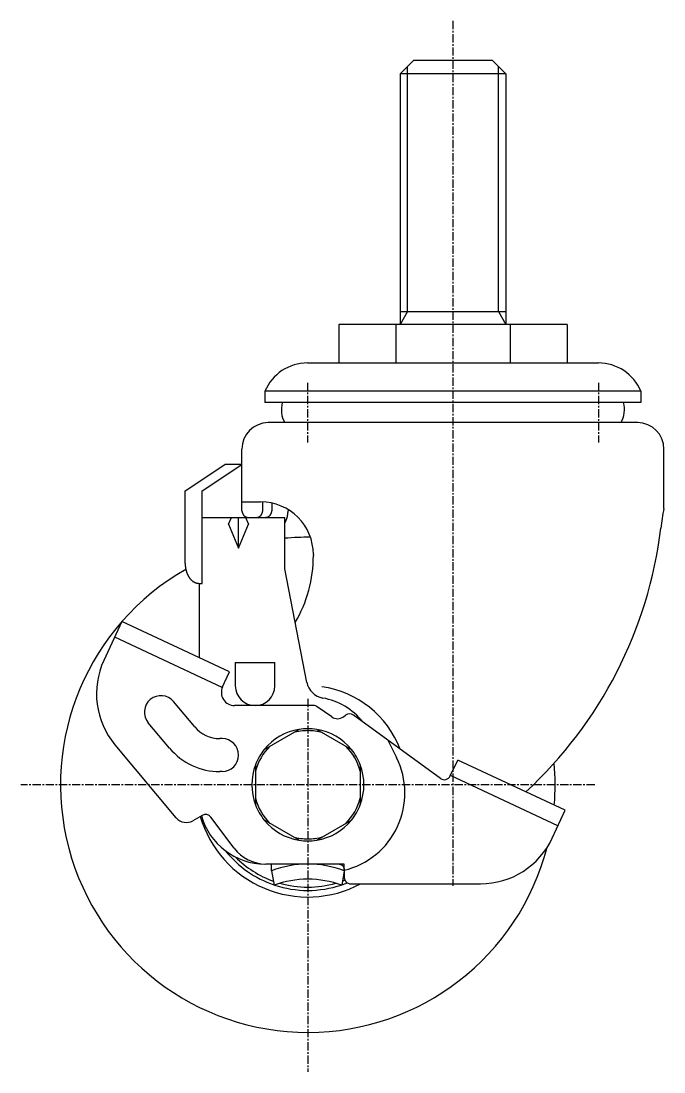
# Model space of a CAD drawing. Extents: x -3160 to -2893, y -753 to -296.
# Drawn here: x -2996.9 to -2899.4, y -588.2 to -429 of the extents above; entities that cross this region are included whole.
import ezdxf

# ---------------------------------------------------------------- set-up
doc = ezdxf.new("R2010")
doc.units = 0
doc.linetypes.add('CENTER', pattern=[2, 1.25, -0.25, 0.25, -0.25])
doc.layers.get('0').update_dxf_attribs({"linetype": 'CONTINUOUS'})
doc.layers.add('CENTER', color=1, linetype='CENTER')

msp = doc.modelspace()

# ---------------------------------------------------------------- linework, layer by layer
at = {"color": 7, "linetype": 'CONTINUOUS'}
for p, q in [((-2939.45, -436.96), (-2937.45, -434.96)), ((-2925.45, -434.96), (-2937.45, -434.96)), ((-2923.45, -436.96), (-2925.45, -434.96)), ((-2923.45, -436.96), (-2939.45, -436.96)), ((-2939.45, -436.96), (-2939.45, -474.96)), ((-2923.45, -436.96), (-2923.45, -474.96)), ((-2939.45, -472.96), (-2923.45, -472.96)), ((-2914.12, -474.96), (-2948.77, -474.96)), ((-2948.77, -474.96), (-2948.77, -480.76)), ((-2940.11, -474.96), (-2940.11, -480.76)), ((-2922.78, -474.96), (-2922.78, -480.76)), ((-2914.12, -474.96), (-2914.12, -480.76)), ((-2953.5, -480.76), (-2909.4, -480.76)), ((-2902.95, -485.04), (-2959.95, -485.04)), ((-2959.95, -485.04), (-2959.95, -486.76)), ((-2902.95, -485.04), (-2902.95, -486.76)), ((-2902.95, -486.76), (-2959.95, -486.76)), ((-2903.4, -489.8), (-2959.45, -489.8)), ((-2963.45, -503.15), (-2963.45, -493.8)), ((-2899.45, -502.8), (-2899.45, -493.8)), ((-2972.05, -500.15), (-2966.05, -496.15)), ((-2969.45, -500.15), (-2963.45, -496.15)), ((-2963.45, -496.15), (-2966.05, -496.15)), ((-2972.05, -511.15), (-2972.05, -500.15)), ((-2969.45, -514.15), (-2969.45, -500.15)), ((-2963.45, -501.8), (-2960.61, -501.8)), ((-2960.28, -503.15), (-2960.28, -501.81)), ((-2958.92, -501.98), (-2958.92, -503.15)), ((-2956.45, -502.97), (-2956.45, -503.16)), ((-2969.45, -504.15), (-2956.95, -504.15)), ((-2965.46, -505.2), (-2965.01, -504.15)), ((-2963.95, -508.8), (-2963.95, -504.15)), ((-2962.88, -504.15), (-2962.43, -505.2)), ((-2956.95, -511.96), (-2956.95, -504.15)), ((-2965.46, -505.2), (-2963.95, -508.8)), ((-2963.95, -508.8), (-2962.43, -505.2)), ((-2952.61, -509.8), (-2952.61, -509.94)), ((-2953.61, -529.14), (-2956.95, -511.96)), ((-2969.95, -514.15), (-2969.95, -525.38)), ((-2969.95, -514.15), (-2969.45, -514.15)), ((-2981.63, -519.93), (-2984.37, -525.81)), ((-2965.32, -527.54), (-2981.63, -519.93)), ((-2966.42, -529.9), (-2982.73, -522.29)), ((-2964.45, -526.16), (-2958.45, -526.16)), ((-2964.45, -526.16), (-2964.45, -529.66)), ((-2958.45, -529.66), (-2958.45, -526.16)), ((-2966.42, -529.9), (-2965.32, -527.54)), ((-2970.61, -535.88), (-2973.81, -532.06)), ((-2952.59, -532.66), (-2964.57, -532.66)), ((-2949.83, -534.38), (-2952.02, -532.84)), ((-2948.06, -534.35), (-2947.74, -534.1)), ((-2933.34, -543.7), (-2946.55, -534.09)), ((-2974.44, -539.09), (-2977.64, -535.27)), ((-2954.79, -536.27), (-2960.04, -539.3)), ((-2952.1, -536.27), (-2946.85, -539.3)), ((-2966.45, -537.66), (-2966.78, -537.66)), ((-2941.34, -537.89), (-2940, -540.55)), ((-2973.4, -549.66), (-2982.69, -538.59)), ((-2931.85, -543.31), (-2930.73, -540.91)), ((-2914.42, -548.52), (-2930.73, -540.91)), ((-2966.45, -542.66), (-2966.78, -542.66)), ((-2961.39, -541.63), (-2961.39, -547.7)), ((-2945.51, -541.63), (-2945.51, -547.7)), ((-2915.52, -550.87), (-2931.83, -543.27)), ((-2916.38, -552.73), (-2914.42, -548.52)), ((-2969.46, -549.29), (-2970.87, -550.1)), ((-2964.61, -554.27), (-2968.16, -549.56)), ((-2954.79, -553.06), (-2960.04, -550.02)), ((-2952.1, -553.06), (-2946.85, -550.02)), ((-2947.95, -556.66), (-2959.82, -556.66)), ((-2958.95, -557.71), (-2958.95, -556.66)), ((-2947.95, -557.71), (-2947.95, -556.66)), ((-2958.95, -557.71), (-2958.58, -559.87)), ((-2947.95, -557.71), (-2948.31, -559.87)), ((-2947.95, -557.33), (-2947.95, -558.59)), ((-2946.95, -559.66), (-2927.26, -559.66))]:
    msp.add_line(p, q, dxfattribs=at)
at = {"color": 3, "linetype": 'CONTINUOUS'}
for p, q in [((-2938.36, -472.96), (-2938.36, -435.88)), ((-2924.53, -472.96), (-2924.53, -435.88)), ((-2938.36, -472.96), (-2939.45, -474.96)), ((-2924.53, -472.96), (-2923.45, -474.96))]:
    msp.add_line(p, q, dxfattribs=at)
at = {"color": 7, "linetype": 'CONTINUOUS'}
for points in [[(-2959.88, -504.15, 0), (-2959.87, -504.15, 0), (-2959.86, -504.15, 0), (-2959.85, -504.15, 0), (-2959.84, -504.15, 0), (-2959.82, -504.15, 0), (-2959.81, -504.15, 0), (-2959.8, -504.15, 0), (-2959.79, -504.14, 0), (-2959.78, -504.14, 0), (-2959.76, -504.14, 0), (-2959.75, -504.14, 0), (-2959.74, -504.14, 0), (-2959.73, -504.14, 0), (-2959.72, -504.13, 0), (-2959.71, -504.13, 0), (-2959.69, -504.13, 0), (-2959.68, -504.13, 0), (-2959.67, -504.12, 0), (-2959.66, -504.12, 0), (-2959.65, -504.12, 0), (-2959.64, -504.12, 0), (-2959.63, -504.11, 0), (-2959.61, -504.11, 0), (-2959.6, -504.11, 0), (-2959.59, -504.1, 0), (-2959.58, -504.1, 0), (-2959.57, -504.1, 0), (-2959.56, -504.09, 0), (-2959.55, -504.09, 0), (-2959.54, -504.08, 0), (-2959.52, -504.08, 0), (-2959.51, -504.07, 0), (-2959.5, -504.07, 0), (-2959.49, -504.06, 0), (-2959.48, -504.06, 0), (-2959.47, -504.05, 0), (-2959.46, -504.05, 0), (-2959.45, -504.04, 0), (-2959.44, -504.04, 0), (-2959.43, -504.03, 0), (-2959.42, -504.03, 0), (-2959.41, -504.02, 0), (-2959.4, -504.01, 0), (-2959.39, -504.01, 0), (-2959.38, -504, 0), (-2959.37, -504, 0), (-2959.36, -503.99, 0), (-2959.35, -503.98, 0), (-2959.34, -503.97, 0), (-2959.33, -503.97, 0), (-2959.32, -503.96, 0), (-2959.31, -503.95, 0), (-2959.3, -503.95, 0), (-2959.29, -503.94, 0), (-2959.28, -503.93, 0), (-2959.27, -503.92, 0), (-2959.26, -503.92, 0), (-2959.25, -503.91, 0), (-2959.24, -503.9, 0), (-2959.23, -503.89, 0), (-2959.23, -503.88, 0), (-2959.22, -503.87, 0), (-2959.21, -503.87, 0), (-2959.2, -503.86, 0), (-2959.19, -503.85, 0), (-2959.18, -503.84, 0), (-2959.18, -503.83, 0), (-2959.17, -503.82, 0), (-2959.16, -503.81, 0), (-2959.15, -503.8, 0), (-2959.14, -503.79, 0), (-2959.14, -503.78, 0), (-2959.13, -503.77, 0), (-2959.12, -503.76, 0), (-2959.11, -503.75, 0), (-2959.11, -503.74, 0), (-2959.1, -503.73, 0), (-2959.09, -503.73, 0), (-2959.09, -503.71, 0), (-2959.08, -503.7, 0), (-2959.07, -503.69, 0), (-2959.07, -503.69, 0), (-2959.06, -503.67, 0), (-2959.05, -503.66, 0), (-2959.05, -503.65, 0), (-2959.04, -503.64, 0), (-2959.04, -503.63, 0), (-2959.03, -503.62, 0), (-2959.03, -503.61, 0), (-2959.02, -503.6, 0), (-2959.01, -503.59, 0), (-2959.01, -503.58, 0), (-2959, -503.57, 0), (-2959, -503.55, 0), (-2959, -503.54, 0), (-2958.99, -503.53, 0), (-2958.99, -503.52, 0), (-2958.98, -503.51, 0), (-2958.98, -503.5, 0), (-2958.97, -503.49, 0), (-2958.97, -503.48, 0), (-2958.97, -503.46, 0), (-2958.96, -503.45, 0), (-2958.96, -503.44, 0), (-2958.96, -503.43, 0), (-2958.95, -503.42, 0), (-2958.95, -503.4, 0), (-2958.95, -503.39, 0), (-2958.94, -503.38, 0), (-2958.94, -503.37, 0), (-2958.94, -503.36, 0), (-2958.94, -503.35, 0), (-2958.93, -503.33, 0), (-2958.93, -503.32, 0), (-2958.93, -503.31, 0), (-2958.93, -503.3, 0), (-2958.93, -503.28, 0), (-2958.92, -503.27, 0), (-2958.92, -503.26, 0), (-2958.92, -503.25, 0), (-2958.92, -503.24, 0), (-2958.92, -503.22, 0), (-2958.92, -503.21, 0), (-2958.92, -503.2, 0), (-2958.92, -503.19, 0), (-2958.92, -503.17, 0), (-2958.92, -503.16, 0), (-2958.92, -503.15, 0)], [(-2972.05, -511.15, 0), (-2972.04, -511.19, 0), (-2972.04, -511.22, 0), (-2972.04, -511.26, 0), (-2972.04, -511.3, 0), (-2972.04, -511.33, 0), (-2972.04, -511.37, 0), (-2972.04, -511.41, 0), (-2972.03, -511.44, 0), (-2972.03, -511.48, 0), (-2972.03, -511.52, 0), (-2972.03, -511.55, 0), (-2972.02, -511.59, 0), (-2972.02, -511.63, 0), (-2972.01, -511.66, 0), (-2972.01, -511.7, 0), (-2972, -511.74, 0), (-2972, -511.77, 0), (-2971.99, -511.81, 0), (-2971.99, -511.84, 0), (-2971.98, -511.88, 0), (-2971.98, -511.91, 0), (-2971.97, -511.95, 0), (-2971.96, -511.99, 0), (-2971.95, -512.02, 0), (-2971.95, -512.06, 0), (-2971.94, -512.09, 0), (-2971.93, -512.13, 0), (-2971.92, -512.16, 0), (-2971.91, -512.2, 0), (-2971.9, -512.23, 0), (-2971.89, -512.26, 0), (-2971.89, -512.3, 0), (-2971.88, -512.33, 0), (-2971.86, -512.37, 0), (-2971.85, -512.4, 0), (-2971.84, -512.43, 0), (-2971.83, -512.47, 0), (-2971.82, -512.5, 0), (-2971.81, -512.53, 0), (-2971.8, -512.56, 0), (-2971.78, -512.6, 0), (-2971.77, -512.63, 0), (-2971.76, -512.66, 0), (-2971.75, -512.69, 0), (-2971.73, -512.72, 0), (-2971.72, -512.75, 0), (-2971.71, -512.79, 0), (-2971.69, -512.82, 0), (-2971.68, -512.85, 0), (-2971.66, -512.88, 0), (-2971.65, -512.91, 0), (-2971.63, -512.94, 0), (-2971.62, -512.97, 0), (-2971.6, -513, 0), (-2971.58, -513.02, 0), (-2971.57, -513.05, 0), (-2971.55, -513.08, 0), (-2971.54, -513.11, 0), (-2971.52, -513.14, 0), (-2971.5, -513.16, 0), (-2971.48, -513.19, 0), (-2971.47, -513.22, 0), (-2971.45, -513.25, 0), (-2971.43, -513.27, 0), (-2971.41, -513.3, 0), (-2971.39, -513.32, 0), (-2971.37, -513.35, 0), (-2971.36, -513.37, 0), (-2971.34, -513.4, 0), (-2971.32, -513.42, 0), (-2971.3, -513.45, 0), (-2971.28, -513.47, 0), (-2971.26, -513.49, 0), (-2971.24, -513.51, 0), (-2971.22, -513.54, 0), (-2971.2, -513.56, 0), (-2971.18, -513.58, 0), (-2971.15, -513.6, 0), (-2971.13, -513.62, 0), (-2971.11, -513.64, 0), (-2971.09, -513.66, 0), (-2971.07, -513.68, 0), (-2971.05, -513.7, 0), (-2971.02, -513.72, 0), (-2971, -513.74, 0), (-2970.98, -513.76, 0), (-2970.96, -513.78, 0), (-2970.93, -513.79, 0), (-2970.91, -513.81, 0), (-2970.89, -513.83, 0), (-2970.87, -513.85, 0), (-2970.84, -513.86, 0), (-2970.82, -513.88, 0), (-2970.8, -513.89, 0), (-2970.77, -513.91, 0), (-2970.75, -513.92, 0), (-2970.72, -513.93, 0), (-2970.7, -513.95, 0), (-2970.68, -513.96, 0), (-2970.65, -513.97, 0), (-2970.63, -513.99, 0), (-2970.6, -514, 0), (-2970.58, -514.01, 0), (-2970.55, -514.02, 0), (-2970.53, -514.03, 0), (-2970.51, -514.04, 0), (-2970.48, -514.05, 0), (-2970.46, -514.06, 0), (-2970.43, -514.07, 0), (-2970.41, -514.08, 0), (-2970.38, -514.09, 0), (-2970.35, -514.09, 0), (-2970.33, -514.1, 0), (-2970.3, -514.11, 0), (-2970.28, -514.11, 0), (-2970.25, -514.12, 0), (-2970.23, -514.12, 0), (-2970.2, -514.13, 0), (-2970.18, -514.13, 0), (-2970.15, -514.13, 0), (-2970.13, -514.14, 0), (-2970.1, -514.14, 0), (-2970.07, -514.14, 0), (-2970.05, -514.15, 0), (-2970.02, -514.15, 0), (-2970, -514.15, 0), (-2969.97, -514.15, 0), (-2969.95, -514.15, 0)], [(-2947.95, -557.33, 0), (-2947.94, -557.32, 0), (-2947.95, -557.32, 0), (-2947.95, -557.31, 0), (-2947.95, -557.3, 0), (-2947.95, -557.3, 0), (-2947.95, -557.29, 0), (-2947.95, -557.28, 0), (-2947.95, -557.28, 0), (-2947.95, -557.27, 0), (-2947.95, -557.27, 0), (-2947.95, -557.26, 0), (-2947.95, -557.25, 0), (-2947.95, -557.25, 0), (-2947.95, -557.24, 0), (-2947.95, -557.24, 0), (-2947.96, -557.23, 0), (-2947.96, -557.22, 0), (-2947.96, -557.22, 0), (-2947.96, -557.21, 0), (-2947.96, -557.2, 0), (-2947.96, -557.2, 0), (-2947.97, -557.19, 0), (-2947.97, -557.19, 0), (-2947.97, -557.18, 0), (-2947.97, -557.17, 0), (-2947.97, -557.17, 0), (-2947.98, -557.16, 0), (-2947.98, -557.16, 0), (-2947.98, -557.15, 0), (-2947.98, -557.14, 0), (-2947.99, -557.14, 0), (-2947.99, -557.13, 0), (-2947.99, -557.13, 0), (-2947.99, -557.12, 0), (-2948, -557.12, 0), (-2948, -557.11, 0), (-2948, -557.1, 0), (-2948.01, -557.1, 0), (-2948.01, -557.09, 0), (-2948.01, -557.09, 0), (-2948.02, -557.08, 0), (-2948.02, -557.07, 0), (-2948.03, -557.07, 0), (-2948.03, -557.06, 0), (-2948.03, -557.06, 0), (-2948.04, -557.05, 0), (-2948.04, -557.05, 0), (-2948.04, -557.04, 0), (-2948.05, -557.03, 0), (-2948.05, -557.03, 0), (-2948.06, -557.02, 0), (-2948.06, -557.02, 0), (-2948.07, -557.01, 0), (-2948.07, -557.01, 0), (-2948.08, -557, 0), (-2948.08, -557, 0), (-2948.09, -556.99, 0), (-2948.09, -556.99, 0), (-2948.1, -556.98, 0), (-2948.1, -556.98, 0), (-2948.11, -556.97, 0), (-2948.11, -556.97, 0), (-2948.12, -556.96, 0), (-2948.12, -556.96, 0), (-2948.13, -556.95, 0), (-2948.13, -556.95, 0), (-2948.14, -556.94, 0), (-2948.14, -556.94, 0), (-2948.15, -556.93, 0), (-2948.16, -556.93, 0), (-2948.16, -556.92, 0), (-2948.17, -556.92, 0), (-2948.17, -556.91, 0), (-2948.18, -556.91, 0), (-2948.19, -556.9, 0), (-2948.19, -556.9, 0), (-2948.2, -556.89, 0), (-2948.21, -556.89, 0), (-2948.21, -556.88, 0), (-2948.22, -556.88, 0), (-2948.23, -556.88, 0), (-2948.23, -556.87, 0), (-2948.24, -556.87, 0), (-2948.25, -556.86, 0), (-2948.25, -556.86, 0), (-2948.26, -556.85, 0), (-2948.27, -556.85, 0), (-2948.27, -556.85, 0), (-2948.28, -556.84, 0), (-2948.29, -556.84, 0), (-2948.3, -556.83, 0), (-2948.3, -556.83, 0), (-2948.31, -556.83, 0), (-2948.32, -556.82, 0), (-2948.32, -556.82, 0), (-2948.33, -556.82, 0), (-2948.34, -556.81, 0), (-2948.35, -556.81, 0), (-2948.36, -556.8, 0), (-2948.36, -556.8, 0), (-2948.37, -556.8, 0), (-2948.38, -556.79, 0), (-2948.39, -556.79, 0), (-2948.39, -556.79, 0), (-2948.4, -556.78, 0), (-2948.41, -556.78, 0), (-2948.42, -556.78, 0), (-2948.43, -556.77, 0), (-2948.43, -556.77, 0), (-2948.44, -556.77, 0), (-2948.45, -556.77, 0), (-2948.46, -556.76, 0), (-2948.47, -556.76, 0), (-2948.48, -556.76, 0), (-2948.48, -556.75, 0), (-2948.49, -556.75, 0), (-2948.5, -556.75, 0), (-2948.51, -556.75, 0), (-2948.52, -556.74, 0), (-2948.53, -556.74, 0), (-2948.54, -556.74, 0), (-2948.54, -556.74, 0), (-2948.55, -556.74, 0), (-2948.56, -556.73, 0), (-2948.57, -556.73, 0), (-2948.58, -556.73, 0), (-2948.59, -556.73, 0), (-2948.6, -556.73, 0)], [(-2947.95, -558.59, 0), (-2947.95, -558.6, 0), (-2947.94, -558.6, 0), (-2947.94, -558.61, 0), (-2947.94, -558.61, 0), (-2947.94, -558.62, 0), (-2947.94, -558.63, 0), (-2947.94, -558.64, 0), (-2947.94, -558.64, 0), (-2947.94, -558.65, 0), (-2947.94, -558.66, 0), (-2947.94, -558.66, 0), (-2947.94, -558.67, 0), (-2947.94, -558.68, 0), (-2947.94, -558.68, 0), (-2947.94, -558.69, 0), (-2947.94, -558.7, 0), (-2947.94, -558.7, 0), (-2947.94, -558.71, 0), (-2947.94, -558.72, 0), (-2947.94, -558.72, 0), (-2947.94, -558.73, 0), (-2947.94, -558.74, 0), (-2947.94, -558.74, 0), (-2947.93, -558.75, 0), (-2947.93, -558.76, 0), (-2947.93, -558.76, 0), (-2947.93, -558.77, 0), (-2947.93, -558.78, 0), (-2947.93, -558.78, 0), (-2947.93, -558.79, 0), (-2947.93, -558.8, 0), (-2947.93, -558.8, 0), (-2947.92, -558.81, 0), (-2947.92, -558.82, 0), (-2947.92, -558.82, 0), (-2947.92, -558.83, 0), (-2947.92, -558.84, 0), (-2947.92, -558.84, 0), (-2947.92, -558.85, 0), (-2947.92, -558.86, 0), (-2947.91, -558.86, 0), (-2947.91, -558.87, 0), (-2947.91, -558.88, 0), (-2947.91, -558.88, 0), (-2947.91, -558.89, 0), (-2947.91, -558.9, 0), (-2947.9, -558.9, 0), (-2947.9, -558.91, 0), (-2947.9, -558.91, 0), (-2947.9, -558.92, 0), (-2947.9, -558.93, 0), (-2947.89, -558.93, 0), (-2947.89, -558.94, 0), (-2947.89, -558.95, 0), (-2947.89, -558.95, 0), (-2947.89, -558.96, 0), (-2947.88, -558.97, 0), (-2947.88, -558.97, 0), (-2947.88, -558.98, 0), (-2947.88, -558.99, 0), (-2947.88, -558.99, 0), (-2947.87, -559, 0), (-2947.87, -559, 0), (-2947.87, -559.01, 0), (-2947.87, -559.02, 0), (-2947.86, -559.02, 0), (-2947.86, -559.03, 0), (-2947.86, -559.04, 0), (-2947.86, -559.04, 0), (-2947.85, -559.05, 0), (-2947.85, -559.05, 0), (-2947.85, -559.06, 0), (-2947.85, -559.07, 0), (-2947.84, -559.07, 0), (-2947.84, -559.08, 0), (-2947.84, -559.09, 0), (-2947.84, -559.09, 0), (-2947.83, -559.1, 0), (-2947.83, -559.1, 0), (-2947.83, -559.11, 0), (-2947.82, -559.11, 0), (-2947.82, -559.12, 0), (-2947.82, -559.13, 0), (-2947.82, -559.13, 0), (-2947.81, -559.14, 0), (-2947.81, -559.14, 0), (-2947.81, -559.15, 0), (-2947.8, -559.16, 0), (-2947.8, -559.16, 0), (-2947.8, -559.17, 0), (-2947.79, -559.17, 0), (-2947.79, -559.18, 0), (-2947.79, -559.18, 0), (-2947.78, -559.19, 0), (-2947.78, -559.2, 0), (-2947.78, -559.2, 0), (-2947.77, -559.21, 0), (-2947.77, -559.21, 0), (-2947.77, -559.22, 0), (-2947.76, -559.22, 0), (-2947.76, -559.23, 0), (-2947.76, -559.24, 0), (-2947.75, -559.24, 0), (-2947.75, -559.25, 0), (-2947.74, -559.25, 0), (-2947.74, -559.26, 0), (-2947.74, -559.26, 0), (-2947.73, -559.27, 0), (-2947.73, -559.27, 0), (-2947.73, -559.28, 0), (-2947.72, -559.28, 0), (-2947.72, -559.29, 0), (-2947.71, -559.29, 0), (-2947.71, -559.3, 0), (-2947.71, -559.3, 0), (-2947.7, -559.31, 0), (-2947.7, -559.32, 0), (-2947.69, -559.32, 0), (-2947.69, -559.33, 0), (-2947.69, -559.33, 0), (-2947.68, -559.34, 0), (-2947.68, -559.34, 0), (-2947.67, -559.35, 0), (-2947.67, -559.35, 0), (-2947.67, -559.36, 0), (-2947.66, -559.36, 0), (-2947.66, -559.36, 0), (-2947.65, -559.37, 0)]]:
    msp.add_polyline3d(points, dxfattribs=at)
at = {"color": 7}
msp.add_polyline3d([(-2956.95, -505, 0), (-2956.94, -504.99, 0), (-2956.93, -504.98, 0), (-2956.93, -504.97, 0), (-2956.92, -504.96, 0), (-2956.92, -504.96, 0), (-2956.91, -504.95, 0), (-2956.91, -504.94, 0), (-2956.9, -504.93, 0), (-2956.9, -504.92, 0), (-2956.89, -504.91, 0), (-2956.89, -504.9, 0), (-2956.88, -504.89, 0), (-2956.88, -504.88, 0), (-2956.88, -504.88, 0), (-2956.87, -504.87, 0), (-2956.87, -504.86, 0), (-2956.86, -504.85, 0), (-2956.86, -504.84, 0), (-2956.85, -504.83, 0), (-2956.85, -504.82, 0), (-2956.84, -504.81, 0), (-2956.84, -504.8, 0), (-2956.83, -504.8, 0), (-2956.83, -504.79, 0), (-2956.82, -504.78, 0), (-2956.82, -504.77, 0), (-2956.82, -504.76, 0), (-2956.81, -504.75, 0), (-2956.81, -504.74, 0), (-2956.8, -504.73, 0), (-2956.8, -504.72, 0), (-2956.79, -504.71, 0), (-2956.79, -504.7, 0), (-2956.78, -504.69, 0), (-2956.78, -504.69, 0), (-2956.78, -504.68, 0), (-2956.77, -504.67, 0), (-2956.77, -504.66, 0), (-2956.76, -504.65, 0), (-2956.76, -504.64, 0), (-2956.76, -504.63, 0), (-2956.75, -504.62, 0), (-2956.75, -504.61, 0), (-2956.74, -504.6, 0), (-2956.74, -504.59, 0), (-2956.73, -504.58, 0), (-2956.73, -504.57, 0), (-2956.73, -504.56, 0), (-2956.72, -504.56, 0), (-2956.72, -504.55, 0), (-2956.72, -504.54, 0), (-2956.71, -504.53, 0), (-2956.71, -504.52, 0), (-2956.7, -504.51, 0), (-2956.7, -504.5, 0), (-2956.7, -504.49, 0), (-2956.69, -504.48, 0), (-2956.69, -504.47, 0), (-2956.69, -504.46, 0), (-2956.68, -504.45, 0), (-2956.68, -504.44, 0), (-2956.67, -504.43, 0), (-2956.67, -504.42, 0), (-2956.67, -504.42, 0), (-2956.66, -504.4, 0), (-2956.66, -504.4, 0), (-2956.66, -504.39, 0), (-2956.65, -504.38, 0), (-2956.65, -504.37, 0), (-2956.65, -504.36, 0), (-2956.64, -504.35, 0), (-2956.64, -504.34, 0), (-2956.64, -504.33, 0), (-2956.63, -504.32, 0), (-2956.63, -504.31, 0), (-2956.63, -504.3, 0), (-2956.62, -504.29, 0), (-2956.62, -504.28, 0), (-2956.62, -504.27, 0), (-2956.62, -504.26, 0), (-2956.61, -504.25, 0), (-2956.61, -504.24, 0), (-2956.61, -504.23, 0), (-2956.6, -504.22, 0), (-2956.6, -504.21, 0), (-2956.6, -504.2, 0), (-2956.59, -504.19, 0), (-2956.59, -504.19, 0), (-2956.59, -504.18, 0), (-2956.59, -504.17, 0), (-2956.58, -504.16, 0), (-2956.58, -504.15, 0), (-2956.58, -504.14, 0), (-2956.58, -504.13, 0), (-2956.57, -504.12, 0), (-2956.57, -504.11, 0), (-2956.57, -504.1, 0), (-2956.56, -504.09, 0), (-2956.56, -504.08, 0), (-2956.56, -504.07, 0), (-2956.56, -504.06, 0), (-2956.55, -504.05, 0), (-2956.55, -504.04, 0), (-2956.55, -504.03, 0), (-2956.55, -504.02, 0), (-2956.55, -504.01, 0), (-2956.54, -504, 0), (-2956.54, -503.99, 0), (-2956.54, -503.98, 0), (-2956.54, -503.97, 0), (-2956.53, -503.96, 0), (-2956.53, -503.95, 0), (-2956.53, -503.94, 0), (-2956.53, -503.93, 0), (-2956.53, -503.92, 0), (-2956.52, -503.91, 0), (-2956.52, -503.9, 0), (-2956.52, -503.89, 0), (-2956.52, -503.88, 0), (-2956.52, -503.87, 0), (-2956.51, -503.86, 0), (-2956.51, -503.85, 0), (-2956.51, -503.84, 0), (-2956.51, -503.83, 0), (-2956.51, -503.82, 0), (-2956.5, -503.81, 0), (-2956.5, -503.8, 0), (-2956.5, -503.79, 0), (-2956.5, -503.78, 0), (-2956.5, -503.77, 0), (-2956.5, -503.76, 0), (-2956.49, -503.75, 0), (-2956.49, -503.74, 0), (-2956.49, -503.73, 0), (-2956.49, -503.72, 0), (-2956.49, -503.71, 0), (-2956.49, -503.7, 0), (-2956.48, -503.69, 0), (-2956.48, -503.68, 0), (-2956.48, -503.67, 0), (-2956.48, -503.66, 0), (-2956.48, -503.65, 0), (-2956.48, -503.64, 0), (-2956.48, -503.63, 0), (-2956.47, -503.62, 0), (-2956.47, -503.61, 0), (-2956.47, -503.6, 0), (-2956.47, -503.59, 0), (-2956.47, -503.58, 0), (-2956.47, -503.57, 0), (-2956.47, -503.56, 0), (-2956.47, -503.55, 0), (-2956.47, -503.54, 0), (-2956.46, -503.53, 0), (-2956.46, -503.52, 0), (-2956.46, -503.51, 0), (-2956.46, -503.5, 0), (-2956.46, -503.49, 0), (-2956.46, -503.48, 0), (-2956.46, -503.47, 0), (-2956.46, -503.46, 0), (-2956.46, -503.45, 0), (-2956.46, -503.44, 0), (-2956.46, -503.43, 0), (-2956.45, -503.42, 0), (-2956.45, -503.41, 0), (-2956.45, -503.4, 0), (-2956.45, -503.39, 0), (-2956.45, -503.38, 0), (-2956.45, -503.37, 0), (-2956.45, -503.36, 0), (-2956.45, -503.35, 0), (-2956.45, -503.34, 0), (-2956.45, -503.33, 0), (-2956.45, -503.32, 0), (-2956.45, -503.31, 0), (-2956.45, -503.3, 0), (-2956.45, -503.29, 0), (-2956.45, -503.28, 0), (-2956.45, -503.27, 0), (-2956.45, -503.26, 0), (-2956.45, -503.25, 0), (-2956.45, -503.24, 0), (-2956.45, -503.23, 0), (-2956.45, -503.22, 0), (-2956.45, -503.21, 0), (-2956.45, -503.2, 0), (-2956.45, -503.19, 0), (-2956.45, -503.18, 0), (-2956.45, -503.17, 0), (-2956.45, -503.16, 0)], dxfattribs=at)
at = {"color": 7, "linetype": 'CONTINUOUS'}
for centre, radius, start, end in [((-2953.5, -487.76), 7, 90, 157.1358), ((-2909.4, -487.76), 7, 22.8642, 90), ((-2953.5, -487.83), 3.97, 164.3779, 209.744), ((-2909.4, -487.83), 3.97, 330.256, 15.6221), ((-2959.45, -493.8), 4, 90, 180), ((-2903.45, -493.8), 4, 0, 90), ((-2960.61, -509.8), 8, 0, 90), ((-2879.99, -507.44), 20, 166.6047, 175.3156), ((-2962.45, -503.15), 1, 180, 270), ((-2961.28, -503.15), 1, 270, 0), ((-2964.45, -497.94), 65, 312.6699, 353.0523), ((-2953.45, -544.66), 37.5, 89.4094, 95.3554), ((-2972.61, -509.94), 20, 329.5585, 0), ((-2953.45, -544.66), 37.5, 119.5673, 345.342), ((-2973.5, -530.88), 12, 155, 220), ((-2964.57, -530.66), 2, 155, 270), ((-2961.45, -529.66), 3, 180, 0), ((-2950.66, -528.56), 3, 191, 259.8843), ((-2953.45, -544.66), 15, 21.1283, 81.8483), ((-2975.73, -533.66), 2.5, 40, 220), ((-2952.95, -541.36), 10, 38.496, 79.8843), ((-2952.59, -533.66), 1, 55, 90), ((-2948.97, -533.15), 1.5, 235, 307), ((-2947.14, -534.9), 1, 53.9882, 127), ((-2966.78, -532.66), 5, 220, 270), ((-2953.45, -544.66), 8.5, 99.0861, 140.9139), ((-2953.45, -544.66), 8.2, 90, 105.5332), ((-2953.45, -544.66), 8.5, 90, 99.0861), ((-2953.45, -544.66), 8.5, 80.9139, 90), ((-2953.45, -544.66), 8.2, 74.4668, 90), ((-2953.45, -544.66), 8.5, 39.0861, 80.9139), ((-2966.45, -540.16), 2.5, 270, 90), ((-2966.78, -532.66), 10, 220, 270), ((-2953.45, -544.66), 8.2, 134.4668, 165.5332), ((-2953.45, -544.66), 8.5, 140.9139, 159.0861), ((-2953.45, -544.66), 8.2, 14.4668, 45.5332), ((-2953.45, -544.66), 8.5, 20.9139, 39.0861), ((-2950.73, -545.93), 12, 283.4005, 26.6423), ((-2953.45, -544.66), 8.5, 159.0861, 200.9139), ((-2953.45, -544.66), 8.5, 339.0861, 20.9139), ((-2953.45, -544.66), 37.5, 355.2836, 5.0273), ((-2932.76, -542.89), 1, 233.9882, 335), ((-2953.45, -544.66), 8.2, 194.4668, 225.5332), ((-2953.45, -544.66), 8.2, 314.4668, 345.5332), ((-2968.96, -550.16), 1, 37, 120), ((-2953.45, -544.66), 8.5, 200.9139, 219.0861), ((-2953.45, -544.66), 8.5, 320.9139, 339.0861), ((-2971.87, -548.37), 2, 220, 300), ((-2953.45, -544.66), 17, 196.391, 298.0725), ((-2959.95, -546.66), 10, 195.6287, 270), ((-2953.45, -544.66), 8.5, 219.0861, 260.9139), ((-2953.45, -544.66), 8.5, 279.0861, 320.9139), ((-2953.45, -544.66), 8.2, 254.4668, 270), ((-2953.45, -544.66), 8.5, 260.9139, 270), ((-2953.45, -544.66), 8.2, 270, 285.5332), ((-2953.45, -544.66), 8.5, 270, 279.0861), ((-2927.26, -547.66), 12, 270, 335), ((-2953.45, -544.66), 16, 218.7679, 251.2629), ((-2959.82, -550.66), 6, 217, 270), ((-2953.45, -544.66), 15.5, 224.8968, 250.257), ((-2953.45, -571.66), 15, 68.4898, 111.5102), ((-2948.95, -557.66), 1, 69.6584, 90), ((-2953.45, -573.96), 15, 69.9988, 110.0012), ((-2953.45, -544.66), 16, 251.5659, 288.4341), ((-2953.45, -544.66), 15.5, 254.1439, 285.8561), ((-2953.45, -544.66), 16, 288.7371, 291.8954), ((-2953.45, -544.66), 15.5, 289.743, 291.2493), ((-2946.95, -558.66), 1, 224.9834, 270)]:
    msp.add_arc(centre, radius, start, end, dxfattribs=at)
at = {"layer": 'CENTER', "color": 1, "linetype": 'CENTER'}
for p, q in [((-2931.45, -428.96), (-2931.45, -559.94)), ((-2953.5, -483.76), (-2953.5, -492.8)), ((-2909.4, -483.76), (-2909.4, -492.8)), ((-2953.45, -531.66), (-2953.45, -588.16)), ((-2909.95, -544.66), (-2996.95, -544.66))]:
    msp.add_line(p, q, dxfattribs=at)

doc.saveas('drawing.dxf')
